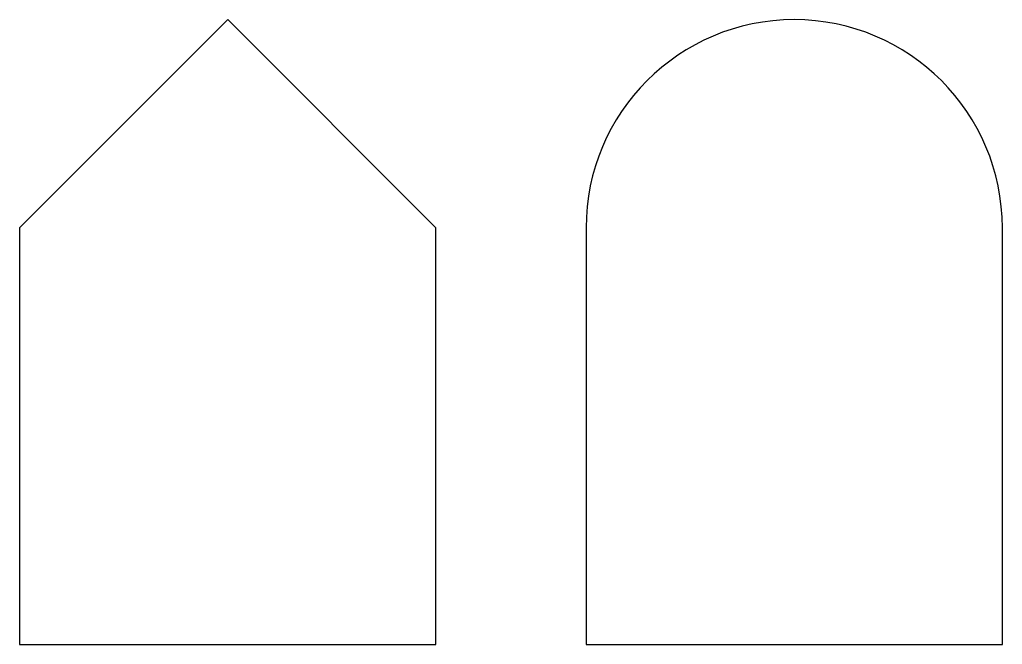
# Model space of a CAD drawing. Header units: inches. Extents: x 0 to 2.36, y 0 to 1.5.
import ezdxf

# ---------------------------------------------------------------- set-up
doc = ezdxf.new("R2010")
doc.units = ezdxf.units.IN
doc.header["$MEASUREMENT"] = 0

msp = doc.modelspace()

# ---------------------------------------------------------------- linework, layer by layer
msp.add_lwpolyline([(0.5, 1.5), (0, 1), (0, 0), (1, 0), (1, 1)], close=True)
msp.add_lwpolyline([(1.3609, 1), (1.3609, 0), (2.3609, 0), (2.3609, 1, 1)], format="xyb", close=True)

doc.saveas('drawing.dxf')
